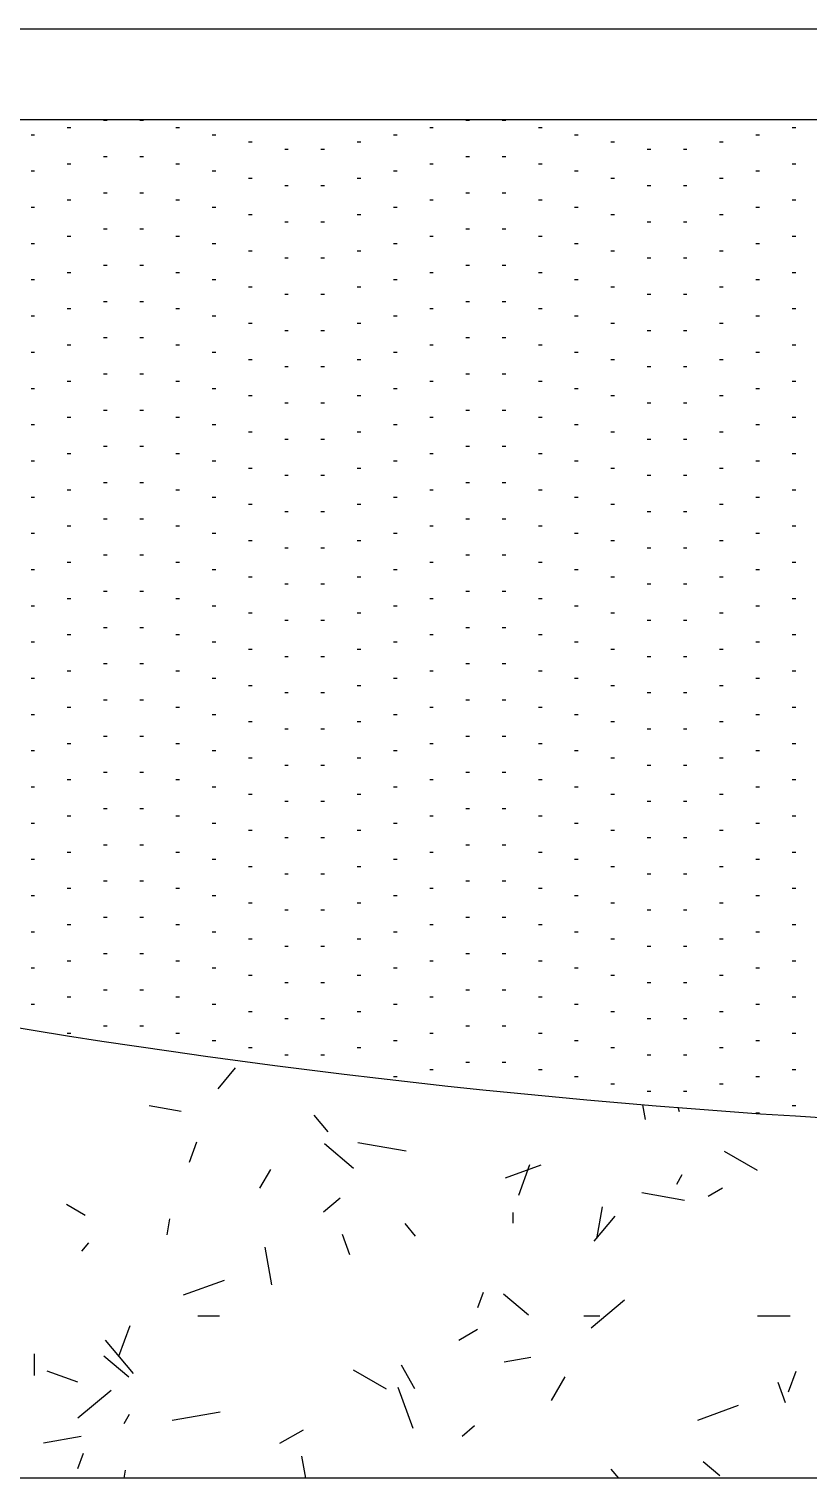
# Model space of a CAD drawing. Header units: inches. Extents: x -12530 to 36157, y 78659 to 110077.
# Drawn here: x 8999 to 9043.1, y 92373.4 to 92455.5 of the extents above; entities that cross this region are included whole.
import ezdxf

# ---------------------------------------------------------------- set-up
doc = ezdxf.new("R2010")
doc.units = ezdxf.units.IN
doc.header["$MEASUREMENT"] = 0
doc.layers.add('freecads.com', color=7, linetype='Continuous')

msp = doc.modelspace()

# ---------------------------------------------------------------- linework, layer by layer
at = {"layer": 'freecads.com', "ltscale": 5}
for p, q in [((8877.165, 92455.503), (9168.405, 92455.503)), ((8877.165, 92450.374), (9168.405, 92450.374))]:
    msp.add_line(p, q, dxfattribs=at)
at = {"layer": 'freecads.com', "ltscale": 0.4}
for p, q in [((9001.205, 92449.924), (9001.41, 92449.924)), ((9003.256, 92450.334), (9003.461, 92450.334)), ((9005.308, 92450.334), (9005.513, 92450.334)), ((9007.359, 92449.924), (9007.564, 92449.924)), ((9021.72, 92449.924), (9021.925, 92449.924)), ((9023.771, 92450.334), (9023.977, 92450.334)), ((9025.823, 92450.334), (9026.028, 92450.334)), ((9027.875, 92449.924), (9028.08, 92449.924)), ((9042.235, 92449.924), (9042.44, 92449.924)), ((8999.153, 92449.513), (8999.358, 92449.513)), ((9009.411, 92449.513), (9009.616, 92449.513)), ((9011.462, 92449.103), (9011.667, 92449.103)), ((9017.617, 92449.103), (9017.822, 92449.103)), ((9019.668, 92449.513), (9019.874, 92449.513)), ((9029.926, 92449.513), (9030.131, 92449.513)), ((9031.978, 92449.103), (9032.183, 92449.103)), ((9038.132, 92449.103), (9038.337, 92449.103)), ((9040.184, 92449.513), (9040.389, 92449.513)), ((9003.256, 92448.282), (9003.461, 92448.282)), ((9005.308, 92448.282), (9005.513, 92448.282)), ((9013.514, 92448.693), (9013.719, 92448.693)), ((9015.565, 92448.693), (9015.77, 92448.693)), ((9023.771, 92448.282), (9023.977, 92448.282)), ((9025.823, 92448.282), (9026.028, 92448.282)), ((9034.029, 92448.693), (9034.234, 92448.693)), ((9036.081, 92448.693), (9036.286, 92448.693)), ((8999.153, 92447.462), (8999.358, 92447.462)), ((9001.205, 92447.872), (9001.41, 92447.872)), ((9007.359, 92447.872), (9007.564, 92447.872)), ((9009.411, 92447.462), (9009.616, 92447.462)), ((9019.668, 92447.462), (9019.874, 92447.462)), ((9021.72, 92447.872), (9021.925, 92447.872)), ((9027.875, 92447.872), (9028.08, 92447.872)), ((9029.926, 92447.462), (9030.131, 92447.462)), ((9040.184, 92447.462), (9040.389, 92447.462)), ((9042.235, 92447.872), (9042.44, 92447.872)), ((9011.462, 92447.051), (9011.667, 92447.051)), ((9013.514, 92446.641), (9013.719, 92446.641)), ((9015.565, 92446.641), (9015.77, 92446.641)), ((9017.617, 92447.051), (9017.822, 92447.051)), ((9031.978, 92447.051), (9032.183, 92447.051)), ((9034.029, 92446.641), (9034.234, 92446.641)), ((9036.081, 92446.641), (9036.286, 92446.641)), ((9038.132, 92447.051), (9038.337, 92447.051)), ((9001.205, 92445.82), (9001.41, 92445.82)), ((9003.256, 92446.231), (9003.461, 92446.231)), ((9005.308, 92446.231), (9005.513, 92446.231)), ((9007.359, 92445.82), (9007.564, 92445.82)), ((9021.72, 92445.82), (9021.925, 92445.82)), ((9023.771, 92446.231), (9023.977, 92446.231)), ((9025.823, 92446.231), (9026.028, 92446.231)), ((9027.875, 92445.82), (9028.08, 92445.82)), ((9042.235, 92445.82), (9042.44, 92445.82)), ((8999.153, 92445.41), (8999.358, 92445.41)), ((9009.411, 92445.41), (9009.616, 92445.41)), ((9011.462, 92445), (9011.667, 92445)), ((9017.617, 92445), (9017.822, 92445)), ((9019.668, 92445.41), (9019.874, 92445.41)), ((9029.926, 92445.41), (9030.131, 92445.41)), ((9031.978, 92445), (9032.183, 92445)), ((9038.132, 92445), (9038.337, 92445)), ((9040.184, 92445.41), (9040.389, 92445.41)), ((9003.256, 92444.179), (9003.461, 92444.179)), ((9005.308, 92444.179), (9005.513, 92444.179)), ((9013.514, 92444.59), (9013.719, 92444.59)), ((9015.565, 92444.59), (9015.77, 92444.59)), ((9023.771, 92444.179), (9023.977, 92444.179)), ((9025.823, 92444.179), (9026.028, 92444.179)), ((9034.029, 92444.59), (9034.234, 92444.59)), ((9036.081, 92444.59), (9036.286, 92444.59)), ((8999.153, 92443.359), (8999.358, 92443.359)), ((9001.205, 92443.769), (9001.41, 92443.769)), ((9007.359, 92443.769), (9007.564, 92443.769)), ((9009.411, 92443.359), (9009.616, 92443.359)), ((9019.668, 92443.359), (9019.874, 92443.359)), ((9021.72, 92443.769), (9021.925, 92443.769)), ((9027.875, 92443.769), (9028.08, 92443.769)), ((9029.926, 92443.359), (9030.131, 92443.359)), ((9040.184, 92443.359), (9040.389, 92443.359)), ((9042.235, 92443.769), (9042.44, 92443.769)), ((9011.462, 92442.948), (9011.667, 92442.948)), ((9013.514, 92442.538), (9013.719, 92442.538)), ((9015.565, 92442.538), (9015.77, 92442.538)), ((9017.617, 92442.948), (9017.822, 92442.948)), ((9031.978, 92442.948), (9032.183, 92442.948)), ((9034.029, 92442.538), (9034.234, 92442.538)), ((9036.081, 92442.538), (9036.286, 92442.538)), ((9038.132, 92442.948), (9038.337, 92442.948)), ((9001.205, 92441.717), (9001.41, 92441.717)), ((9003.256, 92442.128), (9003.461, 92442.128)), ((9005.308, 92442.128), (9005.513, 92442.128)), ((9007.359, 92441.717), (9007.564, 92441.717)), ((9021.72, 92441.717), (9021.925, 92441.717)), ((9023.771, 92442.128), (9023.977, 92442.128)), ((9025.823, 92442.128), (9026.028, 92442.128)), ((9027.875, 92441.717), (9028.08, 92441.717)), ((9042.235, 92441.717), (9042.44, 92441.717)), ((8999.153, 92441.307), (8999.358, 92441.307)), ((9009.411, 92441.307), (9009.616, 92441.307)), ((9011.462, 92440.897), (9011.667, 92440.897)), ((9017.617, 92440.897), (9017.822, 92440.897)), ((9019.668, 92441.307), (9019.874, 92441.307)), ((9029.926, 92441.307), (9030.131, 92441.307)), ((9031.978, 92440.897), (9032.183, 92440.897)), ((9038.132, 92440.897), (9038.337, 92440.897)), ((9040.184, 92441.307), (9040.389, 92441.307)), ((9003.256, 92440.076), (9003.461, 92440.076)), ((9005.308, 92440.076), (9005.513, 92440.076)), ((9013.514, 92440.486), (9013.719, 92440.486)), ((9015.565, 92440.486), (9015.77, 92440.486)), ((9023.771, 92440.076), (9023.977, 92440.076)), ((9025.823, 92440.076), (9026.028, 92440.076)), ((9034.029, 92440.486), (9034.234, 92440.486)), ((9036.081, 92440.486), (9036.286, 92440.486)), ((8999.153, 92439.256), (8999.358, 92439.256)), ((9001.205, 92439.666), (9001.41, 92439.666)), ((9007.359, 92439.666), (9007.564, 92439.666)), ((9009.411, 92439.256), (9009.616, 92439.256)), ((9019.668, 92439.256), (9019.874, 92439.256)), ((9021.72, 92439.666), (9021.925, 92439.666)), ((9027.875, 92439.666), (9028.08, 92439.666)), ((9029.926, 92439.256), (9030.131, 92439.256)), ((9040.184, 92439.256), (9040.389, 92439.256)), ((9042.235, 92439.666), (9042.44, 92439.666)), ((9011.462, 92438.845), (9011.667, 92438.845)), ((9013.514, 92438.435), (9013.719, 92438.435)), ((9015.565, 92438.435), (9015.77, 92438.435)), ((9017.617, 92438.845), (9017.822, 92438.845)), ((9031.978, 92438.845), (9032.183, 92438.845)), ((9034.029, 92438.435), (9034.234, 92438.435)), ((9036.081, 92438.435), (9036.286, 92438.435)), ((9038.132, 92438.845), (9038.337, 92438.845)), ((9001.205, 92437.614), (9001.41, 92437.614)), ((9003.256, 92438.025), (9003.461, 92438.025)), ((9005.308, 92438.025), (9005.513, 92438.025)), ((9007.359, 92437.614), (9007.564, 92437.614)), ((9021.72, 92437.614), (9021.925, 92437.614)), ((9023.771, 92438.025), (9023.977, 92438.025)), ((9025.823, 92438.025), (9026.028, 92438.025)), ((9027.875, 92437.614), (9028.08, 92437.614)), ((9042.235, 92437.614), (9042.44, 92437.614)), ((8999.153, 92437.204), (8999.358, 92437.204)), ((9009.411, 92437.204), (9009.616, 92437.204)), ((9011.462, 92436.794), (9011.667, 92436.794)), ((9017.617, 92436.794), (9017.822, 92436.794)), ((9019.668, 92437.204), (9019.874, 92437.204)), ((9029.926, 92437.204), (9030.131, 92437.204)), ((9031.978, 92436.794), (9032.183, 92436.794)), ((9038.132, 92436.794), (9038.337, 92436.794)), ((9040.184, 92437.204), (9040.389, 92437.204)), ((9003.256, 92435.973), (9003.461, 92435.973)), ((9005.308, 92435.973), (9005.513, 92435.973)), ((9013.514, 92436.383), (9013.719, 92436.383)), ((9015.565, 92436.383), (9015.77, 92436.383)), ((9023.771, 92435.973), (9023.977, 92435.973)), ((9025.823, 92435.973), (9026.028, 92435.973)), ((9034.029, 92436.383), (9034.234, 92436.383)), ((9036.081, 92436.383), (9036.286, 92436.383)), ((8999.153, 92435.152), (8999.358, 92435.152)), ((9001.205, 92435.563), (9001.41, 92435.563)), ((9007.359, 92435.563), (9007.564, 92435.563)), ((9009.411, 92435.152), (9009.616, 92435.152)), ((9019.668, 92435.152), (9019.874, 92435.152)), ((9021.72, 92435.563), (9021.925, 92435.563)), ((9027.875, 92435.563), (9028.08, 92435.563)), ((9029.926, 92435.152), (9030.131, 92435.152)), ((9040.184, 92435.152), (9040.389, 92435.152)), ((9042.235, 92435.563), (9042.44, 92435.563)), ((9011.462, 92434.742), (9011.667, 92434.742)), ((9013.514, 92434.332), (9013.719, 92434.332)), ((9015.565, 92434.332), (9015.77, 92434.332)), ((9017.617, 92434.742), (9017.822, 92434.742)), ((9031.978, 92434.742), (9032.183, 92434.742)), ((9034.029, 92434.332), (9034.234, 92434.332)), ((9036.081, 92434.332), (9036.286, 92434.332)), ((9038.132, 92434.742), (9038.337, 92434.742)), ((9001.205, 92433.511), (9001.41, 92433.511)), ((9003.256, 92433.922), (9003.461, 92433.922)), ((9005.308, 92433.922), (9005.513, 92433.922)), ((9007.359, 92433.511), (9007.564, 92433.511)), ((9021.72, 92433.511), (9021.925, 92433.511)), ((9023.771, 92433.922), (9023.977, 92433.922)), ((9025.823, 92433.922), (9026.028, 92433.922)), ((9027.875, 92433.511), (9028.08, 92433.511)), ((9042.235, 92433.511), (9042.44, 92433.511)), ((8999.153, 92433.101), (8999.358, 92433.101)), ((9009.411, 92433.101), (9009.616, 92433.101)), ((9011.462, 92432.691), (9011.667, 92432.691)), ((9017.617, 92432.691), (9017.822, 92432.691)), ((9019.668, 92433.101), (9019.874, 92433.101)), ((9029.926, 92433.101), (9030.131, 92433.101)), ((9031.978, 92432.691), (9032.183, 92432.691)), ((9038.132, 92432.691), (9038.337, 92432.691)), ((9040.184, 92433.101), (9040.389, 92433.101)), ((9003.256, 92431.87), (9003.461, 92431.87)), ((9005.308, 92431.87), (9005.513, 92431.87)), ((9013.514, 92432.28), (9013.719, 92432.28)), ((9015.565, 92432.28), (9015.77, 92432.28)), ((9023.771, 92431.87), (9023.977, 92431.87)), ((9025.823, 92431.87), (9026.028, 92431.87)), ((9034.029, 92432.28), (9034.234, 92432.28)), ((9036.081, 92432.28), (9036.286, 92432.28)), ((8999.153, 92431.049), (8999.358, 92431.049)), ((9001.205, 92431.46), (9001.41, 92431.46)), ((9007.359, 92431.46), (9007.564, 92431.46)), ((9009.411, 92431.049), (9009.616, 92431.049)), ((9019.668, 92431.049), (9019.874, 92431.049)), ((9021.72, 92431.46), (9021.925, 92431.46)), ((9027.875, 92431.46), (9028.08, 92431.46)), ((9029.926, 92431.049), (9030.131, 92431.049)), ((9040.184, 92431.049), (9040.389, 92431.049)), ((9042.235, 92431.46), (9042.44, 92431.46)), ((9011.462, 92430.639), (9011.667, 92430.639)), ((9013.514, 92430.229), (9013.719, 92430.229)), ((9015.565, 92430.229), (9015.77, 92430.229)), ((9017.617, 92430.639), (9017.822, 92430.639)), ((9031.978, 92430.639), (9032.183, 92430.639)), ((9034.029, 92430.229), (9034.234, 92430.229)), ((9036.081, 92430.229), (9036.286, 92430.229)), ((9038.132, 92430.639), (9038.337, 92430.639)), ((9001.205, 92429.408), (9001.41, 92429.408)), ((9003.256, 92429.818), (9003.461, 92429.818)), ((9005.308, 92429.818), (9005.513, 92429.818)), ((9007.359, 92429.408), (9007.564, 92429.408)), ((9021.72, 92429.408), (9021.925, 92429.408)), ((9023.771, 92429.818), (9023.977, 92429.818)), ((9025.823, 92429.818), (9026.028, 92429.818)), ((9027.875, 92429.408), (9028.08, 92429.408)), ((9042.235, 92429.408), (9042.44, 92429.408)), ((8999.153, 92428.998), (8999.358, 92428.998)), ((9009.411, 92428.998), (9009.616, 92428.998)), ((9011.462, 92428.588), (9011.667, 92428.588)), ((9017.617, 92428.588), (9017.822, 92428.588)), ((9019.668, 92428.998), (9019.874, 92428.998)), ((9029.926, 92428.998), (9030.131, 92428.998)), ((9031.978, 92428.588), (9032.183, 92428.588)), ((9038.132, 92428.588), (9038.337, 92428.588)), ((9040.184, 92428.998), (9040.389, 92428.998)), ((9003.256, 92427.767), (9003.461, 92427.767)), ((9005.308, 92427.767), (9005.513, 92427.767)), ((9013.514, 92428.177), (9013.719, 92428.177)), ((9015.565, 92428.177), (9015.77, 92428.177)), ((9023.771, 92427.767), (9023.977, 92427.767)), ((9025.823, 92427.767), (9026.028, 92427.767)), ((9034.029, 92428.177), (9034.234, 92428.177)), ((9036.081, 92428.177), (9036.286, 92428.177)), ((8999.153, 92426.946), (8999.358, 92426.946)), ((9001.205, 92427.357), (9001.41, 92427.357)), ((9007.359, 92427.357), (9007.564, 92427.357)), ((9009.411, 92426.946), (9009.616, 92426.946)), ((9019.668, 92426.946), (9019.874, 92426.946)), ((9021.72, 92427.357), (9021.925, 92427.357)), ((9027.875, 92427.357), (9028.08, 92427.357)), ((9029.926, 92426.946), (9030.131, 92426.946)), ((9040.184, 92426.946), (9040.389, 92426.946)), ((9042.235, 92427.357), (9042.44, 92427.357)), ((9011.462, 92426.536), (9011.667, 92426.536)), ((9013.514, 92426.126), (9013.719, 92426.126)), ((9015.565, 92426.126), (9015.77, 92426.126)), ((9017.617, 92426.536), (9017.822, 92426.536)), ((9031.978, 92426.536), (9032.183, 92426.536)), ((9034.029, 92426.126), (9034.234, 92426.126)), ((9036.081, 92426.126), (9036.286, 92426.126)), ((9038.132, 92426.536), (9038.337, 92426.536)), ((9001.205, 92425.305), (9001.41, 92425.305)), ((9003.256, 92425.715), (9003.461, 92425.715)), ((9005.308, 92425.715), (9005.513, 92425.715)), ((9007.359, 92425.305), (9007.564, 92425.305)), ((9021.72, 92425.305), (9021.925, 92425.305)), ((9023.771, 92425.715), (9023.977, 92425.715)), ((9025.823, 92425.715), (9026.028, 92425.715)), ((9027.875, 92425.305), (9028.08, 92425.305)), ((9042.235, 92425.305), (9042.44, 92425.305)), ((8999.153, 92424.895), (8999.358, 92424.895)), ((9009.411, 92424.895), (9009.616, 92424.895)), ((9011.462, 92424.484), (9011.667, 92424.484)), ((9017.617, 92424.484), (9017.822, 92424.484)), ((9019.668, 92424.895), (9019.874, 92424.895)), ((9029.926, 92424.895), (9030.131, 92424.895)), ((9031.978, 92424.484), (9032.183, 92424.484)), ((9038.132, 92424.484), (9038.337, 92424.484)), ((9040.184, 92424.895), (9040.389, 92424.895)), ((9003.256, 92423.664), (9003.461, 92423.664)), ((9005.308, 92423.664), (9005.513, 92423.664)), ((9013.514, 92424.074), (9013.719, 92424.074)), ((9015.565, 92424.074), (9015.77, 92424.074)), ((9023.771, 92423.664), (9023.977, 92423.664)), ((9025.823, 92423.664), (9026.028, 92423.664)), ((9034.029, 92424.074), (9034.234, 92424.074)), ((9036.081, 92424.074), (9036.286, 92424.074)), ((8999.153, 92422.843), (8999.358, 92422.843)), ((9001.205, 92423.254), (9001.41, 92423.254)), ((9007.359, 92423.254), (9007.564, 92423.254)), ((9009.411, 92422.843), (9009.616, 92422.843)), ((9019.668, 92422.843), (9019.874, 92422.843)), ((9021.72, 92423.254), (9021.925, 92423.254)), ((9027.875, 92423.254), (9028.08, 92423.254)), ((9029.926, 92422.843), (9030.131, 92422.843)), ((9040.184, 92422.843), (9040.389, 92422.843)), ((9042.235, 92423.254), (9042.44, 92423.254)), ((9011.462, 92422.433), (9011.667, 92422.433)), ((9013.514, 92422.023), (9013.719, 92422.023)), ((9015.565, 92422.023), (9015.77, 92422.023)), ((9017.617, 92422.433), (9017.822, 92422.433)), ((9031.978, 92422.433), (9032.183, 92422.433)), ((9034.029, 92422.023), (9034.234, 92422.023)), ((9036.081, 92422.023), (9036.286, 92422.023)), ((9038.132, 92422.433), (9038.337, 92422.433)), ((9001.205, 92421.202), (9001.41, 92421.202)), ((9003.256, 92421.612), (9003.461, 92421.612)), ((9005.308, 92421.612), (9005.513, 92421.612)), ((9007.359, 92421.202), (9007.564, 92421.202)), ((9021.72, 92421.202), (9021.925, 92421.202)), ((9023.771, 92421.612), (9023.977, 92421.612)), ((9025.823, 92421.612), (9026.028, 92421.612)), ((9027.875, 92421.202), (9028.08, 92421.202)), ((9042.235, 92421.202), (9042.44, 92421.202)), ((8999.153, 92420.792), (8999.358, 92420.792)), ((9009.411, 92420.792), (9009.616, 92420.792)), ((9011.462, 92420.381), (9011.667, 92420.381)), ((9017.617, 92420.381), (9017.822, 92420.381)), ((9019.668, 92420.792), (9019.874, 92420.792)), ((9029.926, 92420.792), (9030.131, 92420.792)), ((9031.978, 92420.381), (9032.183, 92420.381)), ((9038.132, 92420.381), (9038.337, 92420.381)), ((9040.184, 92420.792), (9040.389, 92420.792)), ((9003.256, 92419.561), (9003.461, 92419.561)), ((9005.308, 92419.561), (9005.513, 92419.561)), ((9013.514, 92419.971), (9013.719, 92419.971)), ((9015.565, 92419.971), (9015.77, 92419.971)), ((9023.771, 92419.561), (9023.977, 92419.561)), ((9025.823, 92419.561), (9026.028, 92419.561)), ((9034.029, 92419.971), (9034.234, 92419.971)), ((9036.081, 92419.971), (9036.286, 92419.971)), ((8999.153, 92418.74), (8999.358, 92418.74)), ((9001.205, 92419.15), (9001.41, 92419.15)), ((9007.359, 92419.15), (9007.564, 92419.15)), ((9009.411, 92418.74), (9009.616, 92418.74)), ((9019.668, 92418.74), (9019.874, 92418.74)), ((9021.72, 92419.15), (9021.925, 92419.15)), ((9027.875, 92419.15), (9028.08, 92419.15)), ((9029.926, 92418.74), (9030.131, 92418.74)), ((9040.184, 92418.74), (9040.389, 92418.74)), ((9042.235, 92419.15), (9042.44, 92419.15)), ((9011.462, 92418.33), (9011.667, 92418.33)), ((9013.514, 92417.92), (9013.719, 92417.92)), ((9015.565, 92417.92), (9015.77, 92417.92)), ((9017.617, 92418.33), (9017.822, 92418.33)), ((9031.978, 92418.33), (9032.183, 92418.33)), ((9034.029, 92417.92), (9034.234, 92417.92)), ((9036.081, 92417.92), (9036.286, 92417.92)), ((9038.132, 92418.33), (9038.337, 92418.33)), ((9001.205, 92417.099), (9001.41, 92417.099)), ((9003.256, 92417.509), (9003.461, 92417.509)), ((9005.308, 92417.509), (9005.513, 92417.509)), ((9007.359, 92417.099), (9007.564, 92417.099)), ((9021.72, 92417.099), (9021.925, 92417.099)), ((9023.771, 92417.509), (9023.977, 92417.509)), ((9025.823, 92417.509), (9026.028, 92417.509)), ((9027.875, 92417.099), (9028.08, 92417.099)), ((9042.235, 92417.099), (9042.44, 92417.099)), ((8999.153, 92416.689), (8999.358, 92416.689)), ((9009.411, 92416.689), (9009.616, 92416.689)), ((9011.462, 92416.278), (9011.667, 92416.278)), ((9017.617, 92416.278), (9017.822, 92416.278)), ((9019.668, 92416.689), (9019.874, 92416.689)), ((9029.926, 92416.689), (9030.131, 92416.689)), ((9031.978, 92416.278), (9032.183, 92416.278)), ((9038.132, 92416.278), (9038.337, 92416.278)), ((9040.184, 92416.689), (9040.389, 92416.689)), ((9003.256, 92415.458), (9003.461, 92415.458)), ((9005.308, 92415.458), (9005.513, 92415.458)), ((9013.514, 92415.868), (9013.719, 92415.868)), ((9015.565, 92415.868), (9015.77, 92415.868)), ((9023.771, 92415.458), (9023.977, 92415.458)), ((9025.823, 92415.458), (9026.028, 92415.458)), ((9034.029, 92415.868), (9034.234, 92415.868)), ((9036.081, 92415.868), (9036.286, 92415.868)), ((8999.153, 92414.637), (8999.358, 92414.637)), ((9001.205, 92415.047), (9001.41, 92415.047)), ((9007.359, 92415.047), (9007.564, 92415.047)), ((9009.411, 92414.637), (9009.616, 92414.637)), ((9019.668, 92414.637), (9019.874, 92414.637)), ((9021.72, 92415.047), (9021.925, 92415.047)), ((9027.875, 92415.047), (9028.08, 92415.047)), ((9029.926, 92414.637), (9030.131, 92414.637)), ((9040.184, 92414.637), (9040.389, 92414.637)), ((9042.235, 92415.047), (9042.44, 92415.047)), ((9011.462, 92414.227), (9011.667, 92414.227)), ((9013.514, 92413.816), (9013.719, 92413.816)), ((9015.565, 92413.816), (9015.77, 92413.816)), ((9017.617, 92414.227), (9017.822, 92414.227)), ((9031.978, 92414.227), (9032.183, 92414.227)), ((9034.029, 92413.816), (9034.234, 92413.816)), ((9036.081, 92413.816), (9036.286, 92413.816)), ((9038.132, 92414.227), (9038.337, 92414.227)), ((9001.205, 92412.996), (9001.41, 92412.996)), ((9003.256, 92413.406), (9003.461, 92413.406)), ((9005.308, 92413.406), (9005.513, 92413.406)), ((9007.359, 92412.996), (9007.564, 92412.996)), ((9021.72, 92412.996), (9021.925, 92412.996)), ((9023.771, 92413.406), (9023.977, 92413.406)), ((9025.823, 92413.406), (9026.028, 92413.406)), ((9027.875, 92412.996), (9028.08, 92412.996)), ((9042.235, 92412.996), (9042.44, 92412.996)), ((8999.153, 92412.586), (8999.358, 92412.586)), ((9009.411, 92412.586), (9009.616, 92412.586)), ((9011.462, 92412.175), (9011.667, 92412.175)), ((9017.617, 92412.175), (9017.822, 92412.175)), ((9019.668, 92412.586), (9019.874, 92412.586)), ((9029.926, 92412.586), (9030.131, 92412.586)), ((9031.978, 92412.175), (9032.183, 92412.175)), ((9038.132, 92412.175), (9038.337, 92412.175)), ((9040.184, 92412.586), (9040.389, 92412.586)), ((9003.256, 92411.355), (9003.461, 92411.355)), ((9005.308, 92411.355), (9005.513, 92411.355)), ((9013.514, 92411.765), (9013.719, 92411.765)), ((9015.565, 92411.765), (9015.77, 92411.765)), ((9023.771, 92411.355), (9023.977, 92411.355)), ((9025.823, 92411.355), (9026.028, 92411.355)), ((9034.029, 92411.765), (9034.234, 92411.765)), ((9036.081, 92411.765), (9036.286, 92411.765)), ((8999.153, 92410.534), (8999.358, 92410.534)), ((9001.205, 92410.944), (9001.41, 92410.944)), ((9007.359, 92410.944), (9007.564, 92410.944)), ((9009.411, 92410.534), (9009.616, 92410.534)), ((9019.668, 92410.534), (9019.874, 92410.534)), ((9021.72, 92410.944), (9021.925, 92410.944)), ((9027.875, 92410.944), (9028.08, 92410.944)), ((9029.926, 92410.534), (9030.131, 92410.534)), ((9040.184, 92410.534), (9040.389, 92410.534)), ((9042.235, 92410.944), (9042.44, 92410.944)), ((9011.462, 92410.124), (9011.667, 92410.124)), ((9013.514, 92409.713), (9013.719, 92409.713)), ((9015.565, 92409.713), (9015.77, 92409.713)), ((9017.617, 92410.124), (9017.822, 92410.124)), ((9031.978, 92410.124), (9032.183, 92410.124)), ((9034.029, 92409.713), (9034.234, 92409.713)), ((9036.081, 92409.713), (9036.286, 92409.713)), ((9038.132, 92410.124), (9038.337, 92410.124)), ((9001.205, 92408.893), (9001.41, 92408.893)), ((9003.256, 92409.303), (9003.461, 92409.303)), ((9005.308, 92409.303), (9005.513, 92409.303)), ((9007.359, 92408.893), (9007.564, 92408.893)), ((9021.72, 92408.893), (9021.925, 92408.893)), ((9023.771, 92409.303), (9023.977, 92409.303)), ((9025.823, 92409.303), (9026.028, 92409.303)), ((9027.875, 92408.893), (9028.08, 92408.893)), ((9042.235, 92408.893), (9042.44, 92408.893)), ((8999.153, 92408.482), (8999.358, 92408.482)), ((9009.411, 92408.482), (9009.616, 92408.482)), ((9011.462, 92408.072), (9011.667, 92408.072)), ((9017.617, 92408.072), (9017.822, 92408.072)), ((9019.668, 92408.482), (9019.874, 92408.482)), ((9029.926, 92408.482), (9030.131, 92408.482)), ((9031.978, 92408.072), (9032.183, 92408.072)), ((9038.132, 92408.072), (9038.337, 92408.072)), ((9040.184, 92408.482), (9040.389, 92408.482)), ((9003.256, 92407.252), (9003.461, 92407.252)), ((9005.308, 92407.252), (9005.513, 92407.252)), ((9013.514, 92407.662), (9013.719, 92407.662)), ((9015.565, 92407.662), (9015.77, 92407.662)), ((9023.771, 92407.252), (9023.977, 92407.252)), ((9025.823, 92407.252), (9026.028, 92407.252)), ((9034.029, 92407.662), (9034.234, 92407.662)), ((9036.081, 92407.662), (9036.286, 92407.662)), ((8999.153, 92406.431), (8999.358, 92406.431)), ((9001.205, 92406.841), (9001.41, 92406.841)), ((9007.359, 92406.841), (9007.564, 92406.841)), ((9009.411, 92406.431), (9009.616, 92406.431)), ((9019.668, 92406.431), (9019.874, 92406.431)), ((9021.72, 92406.841), (9021.925, 92406.841)), ((9027.875, 92406.841), (9028.08, 92406.841)), ((9029.926, 92406.431), (9030.131, 92406.431)), ((9040.184, 92406.431), (9040.389, 92406.431)), ((9042.235, 92406.841), (9042.44, 92406.841)), ((9011.462, 92406.021), (9011.667, 92406.021)), ((9013.514, 92405.61), (9013.719, 92405.61)), ((9015.565, 92405.61), (9015.77, 92405.61)), ((9017.617, 92406.021), (9017.822, 92406.021)), ((9031.978, 92406.021), (9032.183, 92406.021)), ((9034.029, 92405.61), (9034.234, 92405.61)), ((9036.081, 92405.61), (9036.286, 92405.61)), ((9038.132, 92406.021), (9038.337, 92406.021)), ((9001.205, 92404.79), (9001.41, 92404.79)), ((9003.256, 92405.2), (9003.461, 92405.2)), ((9005.308, 92405.2), (9005.513, 92405.2)), ((9007.359, 92404.79), (9007.564, 92404.79)), ((9021.72, 92404.79), (9021.925, 92404.79)), ((9023.771, 92405.2), (9023.977, 92405.2)), ((9025.823, 92405.2), (9026.028, 92405.2)), ((9027.875, 92404.79), (9028.08, 92404.79)), ((9042.235, 92404.79), (9042.44, 92404.79)), ((8999.153, 92404.379), (8999.358, 92404.379)), ((9009.411, 92404.379), (9009.616, 92404.379)), ((9011.462, 92403.969), (9011.667, 92403.969)), ((9017.617, 92403.969), (9017.822, 92403.969)), ((9019.668, 92404.379), (9019.874, 92404.379)), ((9029.926, 92404.379), (9030.131, 92404.379)), ((9031.978, 92403.969), (9032.183, 92403.969)), ((9038.132, 92403.969), (9038.337, 92403.969)), ((9040.184, 92404.379), (9040.389, 92404.379)), ((9003.256, 92403.148), (9003.461, 92403.148)), ((9005.308, 92403.148), (9005.513, 92403.148)), ((9013.514, 92403.559), (9013.719, 92403.559)), ((9015.565, 92403.559), (9015.77, 92403.559)), ((9023.771, 92403.148), (9023.977, 92403.148)), ((9025.823, 92403.148), (9026.028, 92403.148)), ((9034.029, 92403.559), (9034.234, 92403.559)), ((9036.081, 92403.559), (9036.286, 92403.559)), ((8999.153, 92402.328), (8999.358, 92402.328)), ((9001.205, 92402.738), (9001.41, 92402.738)), ((9007.359, 92402.738), (9007.564, 92402.738)), ((9009.411, 92402.328), (9009.616, 92402.328)), ((9019.668, 92402.328), (9019.874, 92402.328)), ((9021.72, 92402.738), (9021.925, 92402.738)), ((9027.875, 92402.738), (9028.08, 92402.738)), ((9029.926, 92402.328), (9030.131, 92402.328)), ((9040.184, 92402.328), (9040.389, 92402.328)), ((9042.235, 92402.738), (9042.44, 92402.738)), ((9011.462, 92401.918), (9011.667, 92401.918)), ((9013.514, 92401.507), (9013.719, 92401.507)), ((9015.565, 92401.507), (9015.77, 92401.507)), ((9017.617, 92401.918), (9017.822, 92401.918)), ((9031.978, 92401.918), (9032.183, 92401.918)), ((9034.029, 92401.507), (9034.234, 92401.507)), ((9036.081, 92401.507), (9036.286, 92401.507)), ((9038.132, 92401.918), (9038.337, 92401.918)), ((9001.205, 92400.687), (9001.41, 92400.687)), ((9003.256, 92401.097), (9003.461, 92401.097)), ((9005.308, 92401.097), (9005.513, 92401.097)), ((9007.359, 92400.687), (9007.564, 92400.687)), ((9021.72, 92400.687), (9021.925, 92400.687)), ((9023.771, 92401.097), (9023.977, 92401.097)), ((9025.823, 92401.097), (9026.028, 92401.097)), ((9027.875, 92400.687), (9028.08, 92400.687)), ((9042.235, 92400.687), (9042.44, 92400.687)), ((8999.153, 92400.276), (8999.358, 92400.276)), ((9009.411, 92400.276), (9009.616, 92400.276)), ((9011.462, 92399.866), (9011.667, 92399.866)), ((9017.617, 92399.866), (9017.822, 92399.866)), ((9019.668, 92400.276), (9019.874, 92400.276)), ((9029.926, 92400.276), (9030.131, 92400.276)), ((9031.978, 92399.866), (9032.183, 92399.866)), ((9038.132, 92399.866), (9038.337, 92399.866)), ((9040.184, 92400.276), (9040.389, 92400.276)), ((9003.256, 92399.045), (9003.461, 92399.045)), ((9005.308, 92399.045), (9005.513, 92399.045)), ((9013.514, 92399.456), (9013.719, 92399.456)), ((9015.565, 92399.456), (9015.77, 92399.456)), ((9023.771, 92399.045), (9023.977, 92399.045)), ((9025.823, 92399.045), (9026.028, 92399.045)), ((9034.029, 92399.456), (9034.234, 92399.456)), ((9036.081, 92399.456), (9036.286, 92399.456)), ((9001.205, 92398.635), (9001.41, 92398.635)), ((9007.359, 92398.635), (9007.564, 92398.635)), ((9009.411, 92398.225), (9009.616, 92398.225)), ((9019.668, 92398.225), (9019.874, 92398.225)), ((9021.72, 92398.635), (9021.925, 92398.635)), ((9027.875, 92398.635), (9028.08, 92398.635)), ((9029.926, 92398.225), (9030.131, 92398.225)), ((9040.184, 92398.225), (9040.389, 92398.225)), ((9042.235, 92398.635), (9042.44, 92398.635)), ((9011.462, 92397.814), (9011.667, 92397.814)), ((9013.514, 92397.404), (9013.719, 92397.404)), ((9015.565, 92397.404), (9015.77, 92397.404)), ((9017.617, 92397.814), (9017.822, 92397.814)), ((9031.978, 92397.814), (9032.183, 92397.814)), ((9034.029, 92397.404), (9034.234, 92397.404)), ((9036.081, 92397.404), (9036.286, 92397.404)), ((9038.132, 92397.814), (9038.337, 92397.814)), ((9009.742, 92395.487), (9010.731, 92396.665)), ((9021.72, 92396.584), (9021.925, 92396.584)), ((9023.771, 92396.994), (9023.977, 92396.994)), ((9025.823, 92396.994), (9026.028, 92396.994)), ((9027.875, 92396.584), (9028.08, 92396.584)), ((9042.235, 92396.584), (9042.44, 92396.584)), ((9019.668, 92396.173), (9019.874, 92396.173)), ((9029.926, 92396.173), (9030.131, 92396.173)), ((9031.978, 92395.763), (9032.183, 92395.763)), ((9038.132, 92395.763), (9038.337, 92395.763)), ((9040.184, 92396.173), (9040.389, 92396.173)), ((9034.029, 92395.353), (9034.234, 92395.353)), ((9036.081, 92395.353), (9036.286, 92395.353)), ((9007.66, 92394.189), (9005.842, 92394.51)), ((9015.978, 92393.04), (9015.187, 92393.983)), ((9033.94, 92393.741), (9033.792, 92394.581)), ((9035.865, 92394.183), (9035.779, 92394.42)), ((9040.184, 92394.122), (9040.389, 92394.122)), ((9042.235, 92394.532), (9042.44, 92394.532)), ((9008.125, 92391.325), (9008.546, 92392.481)), ((9017.409, 92390.973), (9015.759, 92392.358)), ((9020.389, 92391.945), (9017.661, 92392.426)), ((9040.284, 92390.855), (9038.419, 92391.932)), ((9012.113, 92389.853), (9012.729, 92390.919)), ((9026.005, 92390.438), (9028.029, 92391.175)), ((9026.765, 92389.453), (9027.396, 92391.188)), ((9035.703, 92390.092), (9036.011, 92390.625)), ((9037.492, 92389.408), (9038.292, 92389.87)), ((9002.218, 92388.315), (9001.152, 92388.93)), ((9015.707, 92388.514), (9016.65, 92389.305)), ((9036.148, 92389.166), (9033.723, 92389.594)), ((9006.855, 92387.216), (9007.015, 92388.126)), ((9026.438, 92387.865), (9026.438, 92388.48)), ((9031.028, 92386.864), (9032.215, 92388.279)), ((9031.188, 92386.988), (9031.508, 92388.806)), ((9020.923, 92387.146), (9020.33, 92387.853)), ((9002.027, 92386.293), (9002.423, 92386.764)), ((9012.779, 92384.385), (9012.405, 92386.507)), ((9017.201, 92386.08), (9016.78, 92387.237)), ((9007.787, 92383.807), (9010.101, 92384.649)), ((9024.449, 92383.091), (9024.765, 92383.958)), ((9027.31, 92382.665), (9025.895, 92383.852)), ((9030.859, 92381.946), (9032.745, 92383.528)), ((9008.59, 92382.633), (9009.821, 92382.633)), ((9030.439, 92382.633), (9031.362, 92382.633)), ((9040.286, 92382.633), (9042.133, 92382.633)), ((9004.125, 92380.336), (9004.757, 92382.071)), ((9023.367, 92381.253), (9024.433, 92381.869)), ((9004.953, 92379.369), (9003.371, 92381.255)), ((8999.358, 92379.248), (8999.358, 92380.479)), ((9004.682, 92379.156), (9003.267, 92380.343)), ((9025.931, 92380.027), (9027.446, 92380.294)), ((9001.805, 92378.866), (9000.07, 92379.497)), ((9019.274, 92378.467), (9017.408, 92379.544)), ((9020.886, 92378.498), (9020.116, 92379.83)), ((9028.626, 92377.833), (9029.395, 92379.165)), ((9042.036, 92378.327), (9042.458, 92379.484)), ((9001.798, 92376.843), (9003.684, 92378.426)), ((9020.779, 92376.248), (9019.937, 92378.562)), ((9041.864, 92377.701), (9041.443, 92378.857)), ((9036.894, 92376.717), (9039.207, 92377.559)), ((9004.42, 92376.528), (9004.728, 92377.061)), ((9007.142, 92376.714), (9009.869, 92377.195)), ((8999.868, 92375.432), (9001.99, 92375.806)), ((9013.24, 92375.406), (9014.573, 92376.176)), ((9023.551, 92375.814), (9024.259, 92376.407)), ((9001.81, 92373.974), (9002.125, 92374.842)), ((9014.709, 92373.441), (9014.489, 92374.687)), ((9038.154, 92373.566), (9037.211, 92374.357)), ((9004.426, 92373.441), (9004.503, 92373.882)), ((9032.423, 92373.441), (9032.001, 92373.945))]:
    msp.add_line(p, q, dxfattribs=at)
at = {"layer": 'freecads.com'}
msp.add_line((9168.405, 92373.441), (8514.66, 92373.441), dxfattribs=at)
msp.add_arc((9071.269, 92844.281), 451.259, 250.24038, 282.43055, dxfattribs=at)

doc.saveas('drawing.dxf')
